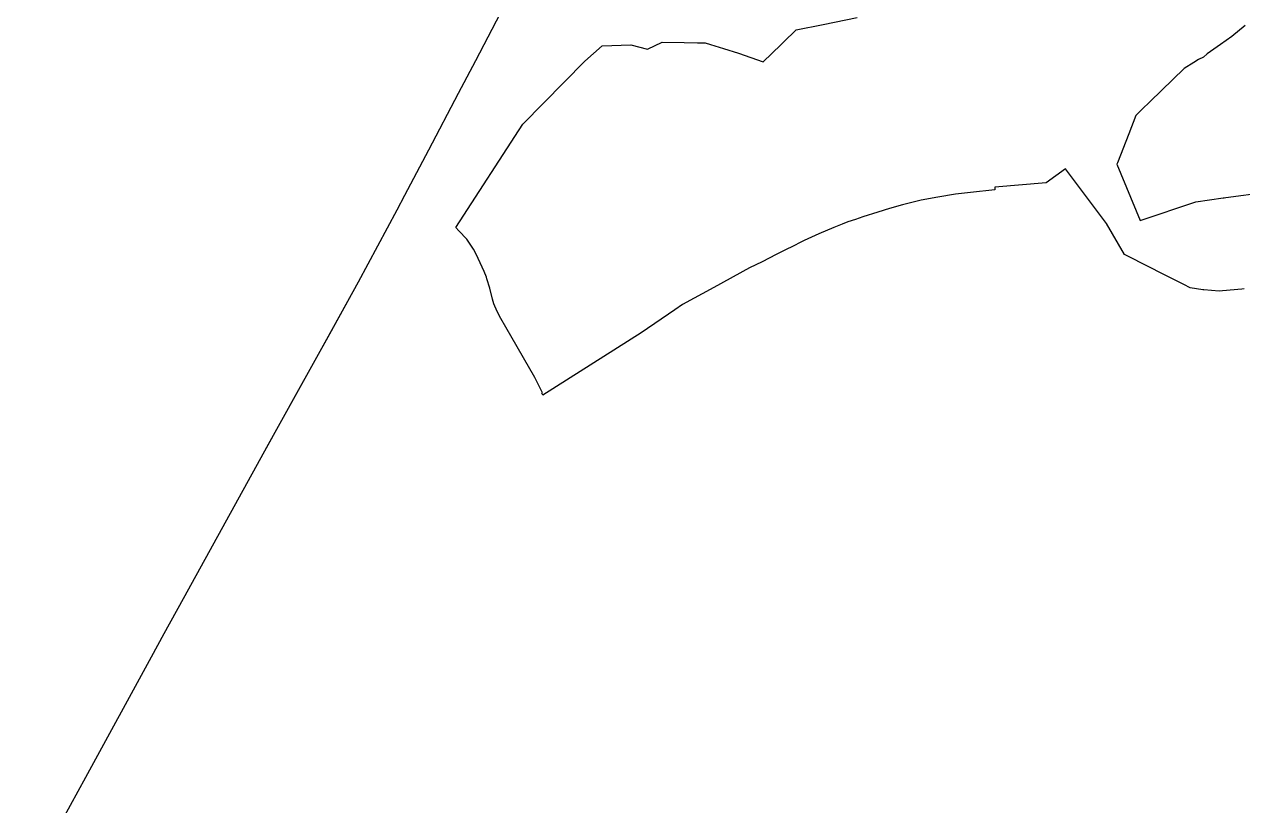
# Model space of a CAD drawing. Header units: inches. Extents: x 11258954 to 11313122, y 3645444 to 3695200.
# Drawn here: x 11262877 to 11269293, y 3654906 to 3659022 of the extents above; entities that cross this region are included whole.
import ezdxf

# ---------------------------------------------------------------- set-up
doc = ezdxf.new("R2010")
doc.units = ezdxf.units.IN
doc.header["$MEASUREMENT"] = 0
for name, color, linetype in [('CorporateLimit', 22, 'Continuous'), ('EnterpriseZone', 103, 'Continuous'), ('VotingPrecinct', 233, 'Continuous'), ('Ward', 133, 'Continuous')]:
    doc.layers.add(name, color=color, linetype=linetype)

msp = doc.modelspace()

# ---------------------------------------------------------------- linework, layer by layer
at = {"layer": 'CorporateLimit'}
msp.add_polyline3d([(11262876.689, 3654466.2335, 0), (11263199.61, 3655056.424, 0), (11263546.062, 3655689.6215, 0), (11263613.5, 3655812.875, 0), (11263714.9065, 3655996.625, 0), (11264143.433, 3656774.7745, 0), (11264313.7615, 3657082.1525, 0), (11264485.1235, 3657391.394, 0), (11264637.2605, 3657665.928, 0), (11264840.416, 3658044.1215, 0), (11264880.813, 3658120.939, 0), (11265006.337, 3658359.791, 0), (11265163.8665, 3658659.46, 0), (11265253.7965, 3658830.3925, 0), (11265384.318, 3659079.874, 0)], dxfattribs=at)
at = {"layer": 'EnterpriseZone'}
for points in [[(11269302, 3657628.25, 0), (11269288.219, 3657626.9375, 0), (11269187.875, 3657617.4375, 0), (11269169.25, 3657615.6875, 0), (11269089.25, 3657622.875, 0), (11269083.125, 3657623.75, 0), (11269017.2815, 3657633.4375, 0), (11268983.0625, 3657650.75, 0), (11268885.469, 3657700.1875, 0), (11268688.594, 3657799.9375, 0), (11268671.7815, 3657808.4375, 0), (11268576.094, 3657972.9375, 0), (11268360.25, 3658261.3125, 0), (11268259.094, 3658186.6875, 0), (11267988.706, 3658164.22, 0), (11267987.5625, 3658164.125, 0), (11267987.5625, 3658150.217, 0), (11267987.5625, 3658149.3125, 0), (11267859.4065, 3658135.6875, 0), (11267781.8125, 3658127.125, 0), (11267688.4375, 3658111.75, 0), (11267600.0625, 3658095.5, 0), (11267501.6875, 3658070.3125, 0), (11267433.719, 3658052.125, 0), (11267372.125, 3658031.9375, 0), (11267293.75, 3658007.5625, 0), (11267253.969, 3657994.375, 0), (11267214.1875, 3657981.1875, 0), (11267184.375, 3657969.5625, 0), (11267139.4065, 3657952, 0), (11267061.219, 3657917.375, 0), (11266983.0315, 3657882.1875, 0), (11266908.469, 3657845, 0), (11266902.534, 3657841.969, 0), (11266836.875, 3657808.4375, 0), (11266763.094, 3657770.8125, 0), (11266696.469, 3657738.375, 0), (11266508.5625, 3657635.875, 0), (11266343, 3657545.0625, 0), (11266303.4715, 3657518.223, 0), (11266124.6565, 3657396.75, 0), (11265608.137, 3657067.785, 0), (11265607.9945, 3657068.0345, 0), (11265601.8375, 3657078.8085, 0), (11265605.8805, 3657081.0495, 0), (11265564.498, 3657161.8335, 0), (11265413.339, 3657426.1765, 0), (11265386.985, 3657471.455, 0), (11265366.3018, 3657509.3782, 0), (11265350.2065, 3657549.4645, 0), (11265343.0315, 3657573.4375, 0), (11265328.594, 3657631.0625, 0), (11265313.3125, 3657681.4375, 0), (11265310.5315, 3657690.5625, 0), (11265299.219, 3657719.1875, 0), (11265257.0625, 3657810.5625, 0), (11265242.219, 3657837.9375, 0), (11265206.375, 3657890.4375, 0), (11265164.8125, 3657934.3125, 0), (11265150.0285, 3657950.6175, 0), (11265502.4885, 3658496.037, 0), (11265828.2085, 3658827.645, 0), (11265919.359, 3658909.3005, 0), (11266071.6875, 3658912.9375, 0), (11266158.875, 3658891.125, 0), (11266236.704, 3658928.6195, 0), (11266351.4895, 3658926.2685, 0), (11266421.91, 3658924.8265, 0), (11266462.4325, 3658923.997, 0), (11266489.9045, 3658915.423, 0), (11266558.3115, 3658894.073, 0), (11266638.125, 3658869.125, 0), (11266768.094, 3658824.5, 0), (11266860.1565, 3658913.375, 0), (11266874.7815, 3658927.5, 0), (11266941.6565, 3658992.0625, 0), (11267083.3575, 3659020.9955, 0), (11267262.3265, 3659057.5375, 0)], [(11269306.044, 3659015.055, 0), (11269236.154, 3658958.3515, 0), (11269176.719, 3658915.8125, 0), (11269106.1875, 3658865.875, 0), (11269087.4725, 3658848.901, 0), (11269060.7815, 3658835.625, 0), (11269035.4065, 3658819.875, 0), (11268985.094, 3658788.5625, 0), (11268806.3125, 3658615, 0), (11268763, 3658572.9375, 0), (11268730.75, 3658541.625, 0), (11268693.469, 3658445.5625, 0), (11268633.719, 3658291.6875, 0), (11268631.214, 3658285.207, 0), (11268630.844, 3658284.25, 0), (11268753.1565, 3657987.75, 0), (11269046.6875, 3658086.9375, 0), (11269190.844, 3658107.125, 0), (11269196.6565, 3658107.875, 0), (11269205.2815, 3658109, 0), (11269416.7815, 3658136.9375, 0)]]:
    msp.add_polyline3d(points, dxfattribs=at)
at = {"layer": 'VotingPrecinct'}
msp.add_polyline3d([(11262876.689, 3654466.2335, 0), (11263199.61, 3655056.424, 0), (11263546.062, 3655689.6215, 0), (11263613.5, 3655812.875, 0), (11263714.9065, 3655996.625, 0), (11264143.433, 3656774.7745, 0), (11264145.844, 3656779.125, 0), (11264469.25, 3657362.75, 0), (11264637.2605, 3657665.928, 0), (11264840.416, 3658044.1215, 0), (11264880.813, 3658120.939, 0), (11265006.337, 3658359.791, 0), (11265163.8665, 3658659.46, 0), (11265253.7965, 3658830.3925, 0), (11265384.318, 3659079.874, 0)], dxfattribs=at)
at = {"layer": 'Ward'}
msp.add_polyline3d([(11262876.689, 3654466.2335, 0), (11263199.61, 3655056.424, 0), (11263546.062, 3655689.6215, 0), (11263613.5, 3655812.875, 0), (11263714.9065, 3655996.625, 0), (11264143.433, 3656774.7745, 0), (11264145.844, 3656779.125, 0), (11264469.25, 3657362.75, 0), (11264637.2605, 3657665.928, 0), (11264840.416, 3658044.1215, 0), (11264880.813, 3658120.939, 0), (11265006.337, 3658359.791, 0), (11265163.8665, 3658659.46, 0), (11265253.7965, 3658830.3925, 0), (11265384.318, 3659079.874, 0)], dxfattribs=at)

doc.saveas('drawing.dxf')
